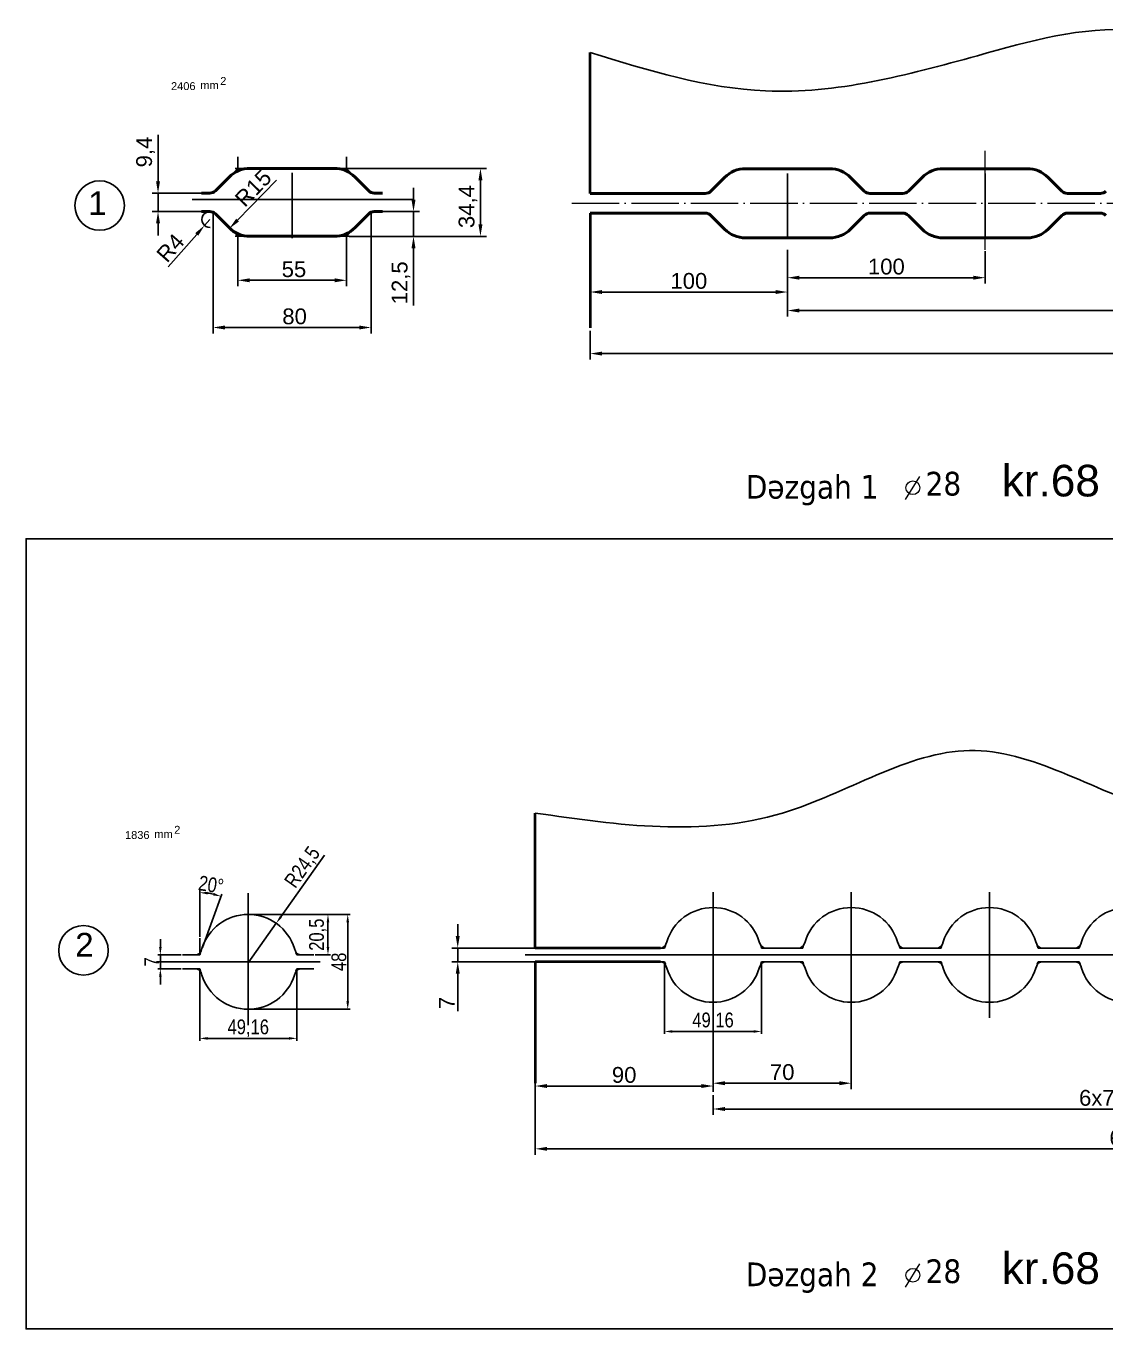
# Model space of a CAD drawing. Header units: millimetres. Extents: x 6647 to 33601, y -1887 to 8501.
# Drawn here: x 30924 to 31470, y 2377 to 3037 of the extents above; entities that cross this region are included whole.
import ezdxf

# ---------------------------------------------------------------- set-up
doc = ezdxf.new("R2010")
doc.units = ezdxf.units.MM
doc.linetypes.add('ACAD_ISO04W100', pattern=[30, 24, -3, 0, -3])
for name, color, linetype, lineweight in [('контурная', 7, 'Continuous', 50), ('осевые', 4, 'ACAD_ISO04W100', 25), ('размерные', 220, 'Continuous', 25), ('тонкая', 7, 'Continuous', 25), ('тонкий', 7, 'Continuous', 20)]:
    doc.layers.add(name, color=color, linetype=linetype, lineweight=lineweight)
doc.layers.add('осевая', color=4, linetype='Continuous')
doc.styles.add('s1v4', font='ARIAL.TTF', dxfattribs={"height": 4})
doc.styles.add('s3v2.5', font='ARIAL.TTF', dxfattribs={"width": 0.8, "height": 7.5})
doc.styles.add('s4v4', font='ARIAL.TTF', dxfattribs={"height": 16})
doc.styles.get("Standard").update_dxf_attribs({"font": 'ARIAL.TTF'})
doc.dimstyles.new('s2v4', dxfattribs={"dimtxt": 8, "dimasz": 6, "dimexe": 3, "dimexo": 0, "dimgap": 1.5, "dimtad": 1, "dimtxsty": 'Standard', "dimcen": 2.5, "dimadec": 0, "dimazin": 0, "dimtfac": 1, "dimtmove": 0, "dimatfit": 3, "dimfxl": 1, "dimarcsym": 0})
doc.dimstyles.new('s2v4$0', dxfattribs={"dimtxt": 8, "dimasz": 6, "dimexe": 3, "dimexo": 0, "dimgap": 1.5, "dimtad": 1, "dimtxsty": 'Standard', "dimcen": 2.5, "dimadec": 0, "dimazin": 0, "dimtfac": 1, "dimtmove": 0, "dimatfit": 3, "dimfxl": 1, "dimarcsym": 0})
doc.dimstyles.new('s3v2.5', dxfattribs={"dimtxt": 7.5, "dimasz": 4, "dimexe": 1.25, "dimexo": 0.625, "dimtad": 1, "dimtxsty": 's3v2.5', "dimcen": 1.5, "dimclrd": 6, "dimclre": 256, "dimclrt": 1, "dimadec": 0, "dimazin": 0, "dimtfac": 1, "dimtmove": 0, "dimatfit": 3, "dimfxl": 1, "dimlwd": -1, "dimlwe": -1, "dimarcsym": 0})

# ---------------------------------------------------------------- blocks, each defined once
blk = doc.blocks.new('*D295')
at = {"layer": 'Defpoints', "color": 0, "transparency": 16777216}
for p in [(31781.38, 2508.1), (31181.38, 2501.69), (31781.38, 2468.52)]:
    blk.add_point(p, dxfattribs=at)
at = {"layer": 'тонкий', "color": 0, "lineweight": -2, "transparency": 16777216}
for p, q in [((31781.38, 2508.1), (31781.38, 2465.52)), ((31181.38, 2501.69), (31181.38, 2465.52)), ((31187.38, 2468.52), (31775.38, 2468.52))]:
    blk.add_line(p, q, dxfattribs=at)
at = {"layer": 'тонкий', "color": 0, "transparency": 16777216}
for points in [[(31187.38, 2469.52), (31187.38, 2467.52), (31181.38, 2468.52)], [(31775.38, 2469.52), (31775.38, 2467.52), (31781.38, 2468.52)]]:
    blk.add_solid(points, dxfattribs=at)
at = {"layer": 'тонкий', "color": 0, "transparency": 16777216, "insert": (31481.38, 2474.1), "char_height": 8, "attachment_point": 5}
blk.add_mtext('600', dxfattribs=at)
blk = doc.blocks.new('*D296')
at = {"layer": 'Defpoints', "color": 0, "transparency": 16777216}
for p in [(31309.13, 2923.61), (31209.13, 2906.53), (31209.13, 2902.27)]:
    blk.add_point(p, dxfattribs=at)
at = {"layer": 'тонкий', "color": 0, "lineweight": -2, "transparency": 16777216}
for p, q in [((31309.13, 2923.61), (31309.13, 2899.27)), ((31209.13, 2906.53), (31209.13, 2899.27)), ((31303.13, 2902.27), (31215.13, 2902.27))]:
    blk.add_line(p, q, dxfattribs=at)
at = {"layer": 'тонкий', "color": 0, "transparency": 16777216}
for points in [[(31215.13, 2903.27), (31215.13, 2901.27), (31209.13, 2902.27)], [(31303.13, 2903.27), (31303.13, 2901.27), (31309.13, 2902.27)]]:
    blk.add_solid(points, dxfattribs=at)
at = {"layer": 'тонкий', "color": 0, "transparency": 16777216, "insert": (31259.13, 2907.85), "char_height": 8, "attachment_point": 5}
blk.add_mtext('100', dxfattribs=at)
blk = doc.blocks.new('*D286')
at = {"layer": 'Defpoints', "color": 0, "transparency": 16777216}
for p in [(31409.13, 2922.91), (31309.13, 2911.84), (31409.13, 2909.52)]:
    blk.add_point(p, dxfattribs=at)
at = {"layer": 'тонкий', "color": 0, "lineweight": -2, "transparency": 16777216}
for p, q in [((31409.13, 2922.91), (31409.13, 2906.52)), ((31309.13, 2911.84), (31309.13, 2906.52)), ((31315.13, 2909.52), (31403.13, 2909.52))]:
    blk.add_line(p, q, dxfattribs=at)
at = {"layer": 'тонкий', "color": 0, "transparency": 16777216}
for points in [[(31315.13, 2910.52), (31315.13, 2908.52), (31309.13, 2909.52)], [(31403.13, 2910.52), (31403.13, 2908.52), (31409.13, 2909.52)]]:
    blk.add_solid(points, dxfattribs=at)
at = {"layer": 'тонкий', "color": 0, "transparency": 16777216, "insert": (31359.13, 2915.11), "char_height": 8, "attachment_point": 5}
blk.add_mtext('100', dxfattribs=at)
blk = doc.blocks.new('*D287')
at = {"layer": 'Defpoints', "color": 0, "transparency": 16777216}
for p in [(31709.13, 2922.91), (31309.13, 2902.27), (31709.13, 2892.9)]:
    blk.add_point(p, dxfattribs=at)
at = {"layer": 'тонкий', "color": 0, "lineweight": -2, "transparency": 16777216}
for p, q in [((31709.13, 2922.91), (31709.13, 2889.9)), ((31309.13, 2902.27), (31309.13, 2889.9)), ((31315.13, 2892.9), (31703.13, 2892.9))]:
    blk.add_line(p, q, dxfattribs=at)
at = {"layer": 'тонкий', "color": 0, "transparency": 16777216}
for points in [[(31315.13, 2893.9), (31315.13, 2891.9), (31309.13, 2892.9)], [(31703.13, 2893.9), (31703.13, 2891.9), (31709.13, 2892.9)]]:
    blk.add_solid(points, dxfattribs=at)
at = {"layer": 'тонкий', "color": 0, "transparency": 16777216, "insert": (31509.13, 2898.48), "char_height": 8, "attachment_point": 5}
blk.add_mtext('4x100=400', dxfattribs=at)
blk = doc.blocks.new('*D297')
at = {"layer": 'Defpoints', "color": 0, "transparency": 16777216}
for p in [(31209.13, 2882.54), (31809.13, 2882.54), (31209.13, 2871.11)]:
    blk.add_point(p, dxfattribs=at)
at = {"layer": 'тонкий', "color": 0, "lineweight": -2, "transparency": 16777216}
for p, q in [((31209.13, 2882.54), (31209.13, 2868.11)), ((31809.13, 2882.54), (31809.13, 2868.11)), ((31803.13, 2871.11), (31215.13, 2871.11))]:
    blk.add_line(p, q, dxfattribs=at)
at = {"layer": 'тонкий', "color": 0, "transparency": 16777216}
for points in [[(31215.13, 2872.11), (31215.13, 2870.11), (31209.13, 2871.11)], [(31803.13, 2872.11), (31803.13, 2870.11), (31809.13, 2871.11)]]:
    blk.add_solid(points, dxfattribs=at)
at = {"layer": 'тонкий', "color": 0, "transparency": 16777216, "insert": (31509.13, 2876.7), "char_height": 8, "attachment_point": 5}
blk.add_mtext('600', dxfattribs=at)
blk = doc.blocks.new('*D324')
at = {"layer": 'Defpoints', "color": 0, "transparency": 16777216}
for p in [(31271.38, 2534.86), (31181.38, 2521.82), (31181.38, 2500.31)]:
    blk.add_point(p, dxfattribs=at)
at = {"layer": 'тонкий', "color": 0, "lineweight": -2, "transparency": 16777216}
for p, q in [((31271.38, 2534.86), (31271.38, 2497.31)), ((31181.38, 2521.82), (31181.38, 2497.31)), ((31265.38, 2500.31), (31187.38, 2500.31))]:
    blk.add_line(p, q, dxfattribs=at)
at = {"layer": 'тонкий', "color": 0, "transparency": 16777216}
for points in [[(31187.38, 2501.31), (31187.38, 2499.31), (31181.38, 2500.31)], [(31265.38, 2501.31), (31265.38, 2499.31), (31271.38, 2500.31)]]:
    blk.add_solid(points, dxfattribs=at)
at = {"layer": 'тонкий', "color": 0, "transparency": 16777216, "insert": (31226.38, 2505.89), "char_height": 8, "attachment_point": 5}
blk.add_mtext('90', dxfattribs=at)
blk = doc.blocks.new('*D292')
at = {"layer": 'Defpoints', "color": 0, "transparency": 16777216}
for p in [(31691.38, 2514.76), (31271.38, 2495.74), (31691.38, 2488.68)]:
    blk.add_point(p, dxfattribs=at)
at = {"layer": 'тонкий', "color": 0, "lineweight": -2, "transparency": 16777216}
for p, q in [((31691.38, 2514.76), (31691.38, 2485.68)), ((31271.38, 2495.74), (31271.38, 2485.68)), ((31277.38, 2488.68), (31685.38, 2488.68))]:
    blk.add_line(p, q, dxfattribs=at)
at = {"layer": 'тонкий', "color": 0, "transparency": 16777216}
for points in [[(31277.38, 2489.68), (31277.38, 2487.68), (31271.38, 2488.68)], [(31685.38, 2489.68), (31685.38, 2487.68), (31691.38, 2488.68)]]:
    blk.add_solid(points, dxfattribs=at)
at = {"layer": 'тонкий', "color": 0, "transparency": 16777216, "insert": (31481.38, 2494.27), "char_height": 8, "attachment_point": 5}
blk.add_mtext('6x70=420', dxfattribs=at)
blk = doc.blocks.new('*D314')
at = {"layer": 'Defpoints', "color": 0, "transparency": 16777216}
for p in [(31142.12, 2570.18), (31181.38, 2570.18), (31181.38, 2563.18)]:
    blk.add_point(p, dxfattribs=at)
at = {"layer": 'тонкий', "color": 0, "lineweight": -2, "transparency": 16777216}
for p, q in [((31142.12, 2576.18), (31142.12, 2582.18)), ((31181.38, 2570.18), (31139.12, 2570.18)), ((31142.12, 2570.18), (31142.12, 2563.18)), ((31181.38, 2563.18), (31139.12, 2563.18)), ((31142.12, 2557.18), (31142.12, 2538.28))]:
    blk.add_line(p, q, dxfattribs=at)
at = {"layer": 'тонкий', "color": 0, "transparency": 16777216}
for points in [[(31141.12, 2576.18), (31143.12, 2576.18), (31142.12, 2570.18)], [(31141.12, 2557.18), (31143.12, 2557.18), (31142.12, 2563.18)]]:
    blk.add_solid(points, dxfattribs=at)
at = {"layer": 'тонкий', "color": 0, "transparency": 16777216, "insert": (31136.62, 2542.37), "char_height": 8, "attachment_point": 5, "rotation": 90}
blk.add_mtext('7', dxfattribs=at)
blk = doc.blocks.new('*D290')
at = {"layer": 'Defpoints', "color": 0, "transparency": 16777216}
for p in [(31087.07, 2964.86), (31153.62, 2964.86), (31122.72, 2930.46)]:
    blk.add_point(p, dxfattribs=at)
at = {"layer": 'тонкий', "color": 0, "lineweight": -2, "transparency": 16777216}
for p, q in [((31087.07, 2964.86), (31156.62, 2964.86)), ((31153.62, 2936.46), (31153.62, 2958.86)), ((31122.72, 2930.46), (31156.62, 2930.46))]:
    blk.add_line(p, q, dxfattribs=at)
at = {"layer": 'тонкий', "color": 0, "transparency": 16777216}
for points in [[(31152.62, 2958.86), (31154.62, 2958.86), (31153.62, 2964.86)], [(31152.62, 2936.46), (31154.62, 2936.46), (31153.62, 2930.46)]]:
    blk.add_solid(points, dxfattribs=at)
at = {"layer": 'тонкий', "color": 0, "transparency": 16777216, "insert": (31147.31, 2945.52), "char_height": 8, "attachment_point": 5, "rotation": 90}
blk.add_mtext('34,4', dxfattribs=at)
blk = doc.blocks.new('*D315')
at = {"layer": 'Defpoints', "color": 0, "transparency": 16777216}
for p in [(30990.38, 2952.36), (31012.46, 2952.36), (31012.46, 2942.96)]:
    blk.add_point(p, dxfattribs=at)
at = {"layer": 'тонкий', "color": 0, "lineweight": -2, "transparency": 16777216}
for p, q in [((30990.38, 2958.36), (30990.38, 2981.9)), ((31012.46, 2952.36), (30987.38, 2952.36)), ((30990.38, 2942.96), (30990.38, 2952.36)), ((31012.46, 2942.96), (30987.38, 2942.96)), ((30990.38, 2936.96), (30990.38, 2930.96))]:
    blk.add_line(p, q, dxfattribs=at)
at = {"layer": 'тонкий', "color": 0, "transparency": 16777216}
for points in [[(30989.38, 2958.36), (30991.38, 2958.36), (30990.38, 2952.36)], [(30989.38, 2936.96), (30991.38, 2936.96), (30990.38, 2942.96)]]:
    blk.add_solid(points, dxfattribs=at)
at = {"layer": 'тонкий', "color": 0, "transparency": 16777216, "insert": (30984.07, 2973.13), "char_height": 8, "attachment_point": 5, "rotation": 90}
blk.add_mtext('9,4', dxfattribs=at)
blk = doc.blocks.new('*D316')
at = {"layer": 'Defpoints', "color": 0, "transparency": 16777216}
for p in [(31104, 2942.96), (31087.07, 2930.46), (31119.72, 2930.46)]:
    blk.add_point(p, dxfattribs=at)
at = {"layer": 'тонкий', "color": 0, "lineweight": -2, "transparency": 16777216}
for p, q in [((31119.72, 2948.96), (31119.72, 2954.96)), ((31104, 2942.96), (31122.72, 2942.96)), ((31119.72, 2942.96), (31119.72, 2930.46)), ((31087.07, 2930.46), (31122.72, 2930.46)), ((31119.72, 2924.46), (31119.72, 2895.38))]:
    blk.add_line(p, q, dxfattribs=at)
at = {"layer": 'тонкий', "color": 0, "transparency": 16777216}
for points in [[(31118.72, 2948.96), (31120.72, 2948.96), (31119.72, 2942.96)], [(31118.72, 2924.46), (31120.72, 2924.46), (31119.72, 2930.46)]]:
    blk.add_solid(points, dxfattribs=at)
at = {"layer": 'тонкий', "color": 0, "transparency": 16777216, "insert": (31113.42, 2906.92), "char_height": 8, "attachment_point": 5, "rotation": 90}
blk.add_mtext('12,5', dxfattribs=at)
blk = doc.blocks.new('*D317')
at = {"layer": 'Defpoints', "color": 0, "transparency": 16777216}
for p in [(31030.73, 2924.59), (31085.73, 2924.59), (31030.73, 2908.2)]:
    blk.add_point(p, dxfattribs=at)
at = {"layer": 'тонкий', "color": 0, "lineweight": -2, "transparency": 16777216}
for p, q in [((31030.73, 2924.59), (31030.73, 2905.2)), ((31085.73, 2924.59), (31085.73, 2905.2)), ((31079.73, 2908.2), (31036.73, 2908.2))]:
    blk.add_line(p, q, dxfattribs=at)
at = {"layer": 'тонкий', "color": 0, "transparency": 16777216}
for points in [[(31036.73, 2909.2), (31036.73, 2907.2), (31030.73, 2908.2)], [(31079.73, 2909.2), (31079.73, 2907.2), (31085.73, 2908.2)]]:
    blk.add_solid(points, dxfattribs=at)
at = {"layer": 'тонкий', "color": 0, "transparency": 16777216, "insert": (31059.2, 2913.77), "char_height": 8, "attachment_point": 5}
blk.add_mtext('55', dxfattribs=at)
blk = doc.blocks.new('*D318')
at = {"layer": 'Defpoints', "color": 0, "transparency": 16777216}
for p in [(31018.23, 2942.96), (31098.23, 2942.96), (31018.23, 2884.3)]:
    blk.add_point(p, dxfattribs=at)
at = {"layer": 'тонкий', "color": 0, "lineweight": -2, "transparency": 16777216}
for p, q in [((31018.23, 2942.96), (31018.23, 2881.3)), ((31098.23, 2942.96), (31098.23, 2881.3)), ((31092.23, 2884.3), (31024.23, 2884.3))]:
    blk.add_line(p, q, dxfattribs=at)
at = {"layer": 'тонкий', "color": 0, "transparency": 16777216}
for points in [[(31024.23, 2885.3), (31024.23, 2883.3), (31018.23, 2884.3)], [(31092.23, 2885.3), (31092.23, 2883.3), (31098.23, 2884.3)]]:
    blk.add_solid(points, dxfattribs=at)
at = {"layer": 'тонкий', "color": 0, "transparency": 16777216, "insert": (31059.52, 2889.89), "char_height": 8, "attachment_point": 5}
blk.add_mtext('80', dxfattribs=at)
blk = doc.blocks.new('*D291')
at = {"layer": 'Defpoints', "color": 0, "transparency": 16777216}
for p in [(31036.95, 2945.16), (31026.49, 2934.41)]:
    blk.add_point(p, dxfattribs=at)
at = {"layer": 'тонкий', "color": 0, "lineweight": -2, "transparency": 16777216}
blk.add_line((31050.31, 2958.92), (31030.67, 2938.71), dxfattribs=at)
at = {"layer": 'тонкий', "color": 0, "transparency": 16777216}
blk.add_solid([(31029.96, 2939.41), (31031.39, 2938.01), (31026.49, 2934.41)], dxfattribs=at)
at = {"layer": 'тонкий', "color": 0, "transparency": 16777216, "insert": (31038.58, 2954.86), "char_height": 8, "attachment_point": 5, "rotation": 45.812}
blk.add_mtext('R15', dxfattribs=at)
blk = doc.blocks.new('*D319')
at = {"layer": 'Defpoints', "color": 0, "transparency": 16777216}
for p in [(31013.93, 2935.96), (31016.58, 2938.96)]:
    blk.add_point(p, dxfattribs=at)
at = {"layer": 'тонкий', "color": 0, "lineweight": -2, "transparency": 16777216}
for p, q in [((31016.58, 2938.96), (31013.93, 2935.96)), ((30995.52, 2915.04), (31009.97, 2931.46))]:
    blk.add_line(p, q, dxfattribs=at)
blk.add_arc((31016.58, 2938.96), 4, 90, 271.61723, dxfattribs=at)
at = {"layer": 'тонкий', "color": 0, "transparency": 16777216}
blk.add_solid([(31009.22, 2932.12), (31010.72, 2930.8), (31013.93, 2935.96)], dxfattribs=at)
at = {"layer": 'тонкий', "color": 0, "transparency": 16777216, "insert": (30996.63, 2924.63), "char_height": 8, "attachment_point": 5, "rotation": 48.64539}
blk.add_mtext('R4', dxfattribs=at)
blk = doc.blocks.new('*D305')
at = {"layer": 'Defpoints', "color": 0, "transparency": 16777216}
for p in [(31246.79, 2563.18), (31295.96, 2563.18), (31246.79, 2527.93)]:
    blk.add_point(p, dxfattribs=at)
at = {"layer": 'тонкая', "transparency": 16777216}
for p, q in [((31246.79, 2562.56), (31246.79, 2526.68)), ((31295.96, 2562.56), (31295.96, 2526.68))]:
    blk.add_line(p, q, dxfattribs=at)
at = {"layer": 'тонкая', "color": 6, "transparency": 16777216}
blk.add_line((31291.96, 2527.93), (31250.79, 2527.93), dxfattribs=at)
for points in [[(31250.79, 2528.6), (31250.79, 2527.26), (31246.79, 2527.93)], [(31291.96, 2528.6), (31291.96, 2527.26), (31295.96, 2527.93)]]:
    blk.add_solid(points, dxfattribs=at)
at = {"layer": 'тонкая', "color": 1, "transparency": 16777216, "insert": (31271.38, 2533.06), "char_height": 7.5, "attachment_point": 5, "style": 's3v2.5'}
blk.add_mtext('49,16', dxfattribs=at)
blk = doc.blocks.new('*D306')
at = {"layer": 'Defpoints', "color": 0, "transparency": 16777216}
for p in [(31341.38, 2534.86), (31271.38, 2512.46), (31341.38, 2501.74)]:
    blk.add_point(p, dxfattribs=at)
at = {"layer": 'тонкий', "color": 0, "lineweight": -2, "transparency": 16777216}
for p, q in [((31341.38, 2534.86), (31341.38, 2498.74)), ((31271.38, 2512.46), (31271.38, 2498.74)), ((31277.38, 2501.74), (31335.38, 2501.74))]:
    blk.add_line(p, q, dxfattribs=at)
at = {"layer": 'тонкий', "color": 0, "transparency": 16777216}
for points in [[(31277.38, 2502.74), (31277.38, 2500.74), (31271.38, 2501.74)], [(31335.38, 2502.74), (31335.38, 2500.74), (31341.38, 2501.74)]]:
    blk.add_solid(points, dxfattribs=at)
at = {"layer": 'тонкий', "color": 0, "transparency": 16777216, "insert": (31306.38, 2507.32), "char_height": 8, "attachment_point": 5}
blk.add_mtext('70', dxfattribs=at)
blk = doc.blocks.new('*D353')
at = {"layer": 'Defpoints', "color": 0, "transparency": 16777216}
for p in [(31036.06, 2587.18), (31036.06, 2539.18), (31086.42, 2539.18)]:
    blk.add_point(p, dxfattribs=at)
at = {"layer": 'тонкая', "transparency": 16777216}
for p, q in [((31036.69, 2587.18), (31087.67, 2587.18)), ((31036.69, 2539.18), (31087.67, 2539.18))]:
    blk.add_line(p, q, dxfattribs=at)
at = {"layer": 'тонкая', "color": 6, "transparency": 16777216}
blk.add_line((31086.42, 2583.18), (31086.42, 2543.18), dxfattribs=at)
for points in [[(31085.75, 2583.18), (31087.09, 2583.18), (31086.42, 2587.18)], [(31085.75, 2543.18), (31087.09, 2543.18), (31086.42, 2539.18)]]:
    blk.add_solid(points, dxfattribs=at)
at = {"layer": 'тонкая', "color": 1, "transparency": 16777216, "insert": (31081.96, 2563.18), "char_height": 7.5, "attachment_point": 5, "rotation": 90, "style": 's3v2.5'}
blk.add_mtext('48', dxfattribs=at)
blk = doc.blocks.new('*D354')
at = {"layer": 'Defpoints', "color": 0, "transparency": 16777216}
for p in [(31011.48, 2559.68), (31060.64, 2559.68), (31011.48, 2524.43)]:
    blk.add_point(p, dxfattribs=at)
at = {"layer": 'тонкая', "transparency": 16777216}
for p, q in [((31011.48, 2559.06), (31011.48, 2523.18)), ((31060.64, 2559.06), (31060.64, 2523.18))]:
    blk.add_line(p, q, dxfattribs=at)
at = {"layer": 'тонкая', "color": 6, "transparency": 16777216}
blk.add_line((31056.64, 2524.43), (31015.48, 2524.43), dxfattribs=at)
for points in [[(31015.48, 2525.1), (31015.48, 2523.76), (31011.48, 2524.43)], [(31056.64, 2525.1), (31056.64, 2523.76), (31060.64, 2524.43)]]:
    blk.add_solid(points, dxfattribs=at)
at = {"layer": 'тонкая', "color": 1, "transparency": 16777216, "insert": (31036.06, 2529.56), "char_height": 7.5, "attachment_point": 5, "style": 's3v2.5'}
blk.add_mtext('49,16', dxfattribs=at)
blk = doc.blocks.new('*D355')
at = {"layer": 'Defpoints', "color": 0, "transparency": 16777216}
for p in [(30991.55, 2566.68), (31002.78, 2566.68), (31002.78, 2559.68)]:
    blk.add_point(p, dxfattribs=at)
at = {"layer": 'тонкая', "color": 6, "transparency": 16777216}
for p, q in [((30991.55, 2570.68), (30991.55, 2574.68)), ((30991.55, 2559.68), (30991.55, 2566.68)), ((30991.55, 2555.68), (30991.55, 2551.68))]:
    blk.add_line(p, q, dxfattribs=at)
at = {"layer": 'тонкая', "transparency": 16777216}
for p, q in [((31002.15, 2566.68), (30990.3, 2566.68)), ((31002.15, 2559.68), (30990.3, 2559.68))]:
    blk.add_line(p, q, dxfattribs=at)
at = {"layer": 'тонкая', "color": 6, "transparency": 16777216}
for points in [[(30990.89, 2570.68), (30992.22, 2570.68), (30991.55, 2566.68)], [(30990.89, 2555.68), (30992.22, 2555.68), (30991.55, 2559.68)]]:
    blk.add_solid(points, dxfattribs=at)
at = {"layer": 'тонкая', "color": 1, "transparency": 16777216, "insert": (30987.18, 2563.18), "char_height": 7.5, "attachment_point": 5, "rotation": 90, "style": 's3v2.5'}
blk.add_mtext('7', dxfattribs=at)
blk = doc.blocks.new('*D356')
at = {"layer": 'Defpoints', "color": 0, "transparency": 16777216}
for p in [(31050.22, 2582.68), (31036.06, 2562.68)]:
    blk.add_point(p, dxfattribs=at)
at = {"layer": 'тонкая', "color": 6, "transparency": 16777216}
for p, q in [((31074.59, 2617.1), (31052.53, 2585.94)), ((31036.06, 2562.68), (31050.22, 2582.68))]:
    blk.add_line(p, q, dxfattribs=at)
blk.add_solid([(31051.98, 2586.33), (31053.07, 2585.56), (31050.22, 2582.68)], dxfattribs=at)
at = {"layer": 'тонкая', "color": 1, "transparency": 16777216, "insert": (31063.86, 2610.83), "char_height": 7.5, "attachment_point": 5, "rotation": 54.70564, "style": 's3v2.5'}
blk.add_mtext('R24,5', dxfattribs=at)
blk = doc.blocks.new('*D357')
at = {"layer": 'Defpoints', "color": 0, "transparency": 16777216}
for p in [(31069.34, 2587.18), (31076.42, 2587.18), (31069.34, 2566.68)]:
    blk.add_point(p, dxfattribs=at)
at = {"layer": 'тонкая', "transparency": 16777216}
for p, q in [((31069.97, 2587.18), (31077.67, 2587.18)), ((31069.97, 2566.68), (31077.67, 2566.68))]:
    blk.add_line(p, q, dxfattribs=at)
at = {"layer": 'тонкая', "color": 6, "transparency": 16777216}
blk.add_line((31076.42, 2570.68), (31076.42, 2583.18), dxfattribs=at)
for points in [[(31075.75, 2583.18), (31077.09, 2583.18), (31076.42, 2587.18)], [(31075.75, 2570.68), (31077.09, 2570.68), (31076.42, 2566.68)]]:
    blk.add_solid(points, dxfattribs=at)
at = {"layer": 'тонкая', "color": 1, "transparency": 16777216, "insert": (31071.29, 2576.93), "char_height": 7.5, "attachment_point": 5, "rotation": 90, "style": 's3v2.5'}
blk.add_mtext('20,5', dxfattribs=at)
blk = doc.blocks.new('*D358')
at = {"layer": 'Defpoints', "color": 0, "transparency": 16777216}
for p in [(31018.75, 2597.37), (31011.48, 2575.21), (31011.48, 2566.68), (31012.2, 2568.65), (31012.64, 2569.87)]:
    blk.add_point(p, dxfattribs=at)
at = {"layer": 'тонкая', "transparency": 16777216}
for p, q in [((31011.48, 2575.84), (31011.48, 2599.47)), ((31012.85, 2570.45), (31022.69, 2597.49))]:
    blk.add_line(p, q, dxfattribs=at)
at = {"layer": 'тонкая', "color": 6, "transparency": 16777216}
blk.add_arc((31011.48, 2566.68), 31.54, 77.27234, 82.72766, dxfattribs=at)
for points in [[(31015.43, 2597.3), (31015.51, 2598.63), (31011.48, 2598.22)], [(31018.62, 2598.08), (31018.24, 2596.8), (31022.27, 2596.31)]]:
    blk.add_solid(points, dxfattribs=at)
at = {"layer": 'тонкая', "color": 1, "transparency": 16777216, "insert": (31017.23, 2602.21), "char_height": 7.5, "attachment_point": 5, "rotation": 350.80404, "style": 's3v2.5'}
blk.add_mtext('20°', dxfattribs=at)

msp = doc.modelspace()

# ---------------------------------------------------------------- linework, layer by layer
at = {"lineweight": 40}
for p, q in [((31209.1264, 2952.1916), (31209.1264, 3023.4847)), ((31209.1264, 2942.1916), (31209.1264, 2884.1785)), ((31181.3793, 2570.1802), (31181.3793, 2638.5073)), ((31244.6927, 2570.1802), (31181.3793, 2570.1802)), ((31181.3793, 2563.1802), (31181.3793, 2501.6914)), ((31244.6927, 2563.1802), (31181.3793, 2563.1802))]:
    msp.add_line(p, q, dxfattribs=at)
at = {"color": 2}
msp.add_lwpolyline([(30923.5623, 2377.3361), (30923.5623, 2777.3361), (31957.8285, 2777.3361), (31957.8285, 2377.3361), (30923.5623, 2377.3361), (30923.5623, 2777.3361)], dxfattribs=at)
at = {"layer": 'контурная'}
for p, q in [((31058.2328, 2964.8648), (31036.946, 2964.8648)), ((31058.2328, 2964.8648), (31079.5196, 2964.8648)), ((31309.1264, 2964.6916), (31287.8396, 2964.6916)), ((31309.1264, 2964.6916), (31330.4132, 2964.6916)), ((31409.1264, 2964.6916), (31387.8396, 2964.6916)), ((31409.1264, 2964.6916), (31430.4132, 2964.6916)), ((31026.3394, 2960.4714), (31019.4043, 2953.5364)), ((31090.1262, 2960.4714), (31097.0612, 2953.5364)), ((31277.233, 2960.2982), (31270.298, 2953.3632)), ((31341.0198, 2960.2982), (31347.9549, 2953.3632)), ((31377.233, 2960.2982), (31370.298, 2953.3632)), ((31441.0198, 2960.2982), (31447.9549, 2953.3632)), ((31016.5759, 2952.3648), (31012.463, 2952.3648)), ((31099.8896, 2952.3648), (31104.0025, 2952.3648)), ((31267.4696, 2952.1916), (31209.1264, 2952.1916)), ((31267.4696, 2952.1916), (31263.3567, 2952.1916)), ((31350.7833, 2952.1916), (31367.4696, 2952.1916)), ((31450.7833, 2952.1916), (31467.4696, 2952.1916)), ((31016.5759, 2942.9648), (31012.463, 2942.9648)), ((31026.3394, 2934.8582), (31019.4043, 2941.7932)), ((31090.1262, 2934.8582), (31097.0612, 2941.7932)), ((31099.8896, 2942.9648), (31104.0025, 2942.9648)), ((31267.4696, 2942.1916), (31209.1264, 2942.1916)), ((31267.4696, 2942.1916), (31263.3567, 2942.1916)), ((31350.7833, 2942.1916), (31367.4696, 2942.1916)), ((31450.7833, 2942.1916), (31467.4696, 2942.1916)), ((31277.233, 2934.085), (31270.298, 2941.02)), ((31341.0198, 2934.085), (31347.9549, 2941.02)), ((31377.233, 2934.085), (31370.298, 2941.02)), ((31441.0198, 2934.085), (31447.9549, 2941.02)), ((31058.2328, 2930.4648), (31036.946, 2930.4648)), ((31058.2328, 2930.4648), (31079.5196, 2930.4648)), ((31309.1264, 2929.6916), (31287.8396, 2929.6916)), ((31309.1264, 2929.6916), (31330.4132, 2929.6916)), ((31409.1264, 2929.6916), (31387.8396, 2929.6916)), ((31409.1264, 2929.6916), (31430.4132, 2929.6916))]:
    msp.add_line(p, q, dxfattribs=at)
for centre, radius, start, end in [((31036.946, 2949.8648), 15, 90, 135), ((31079.5196, 2949.8648), 15, 45, 90), ((31287.8396, 2949.6916), 15, 90, 135), ((31330.4132, 2949.6916), 15, 45, 90), ((31387.8396, 2949.6916), 15, 90, 135), ((31430.4132, 2949.6916), 15, 45, 90), ((31016.5759, 2956.3648), 4, 270, 315), ((31099.8896, 2956.3648), 4, 225, 270), ((31267.4696, 2956.1916), 4, 270, 315), ((31350.7833, 2956.1916), 4, 225, 270), ((31367.4696, 2956.1916), 4, 270, 315), ((31450.7833, 2956.1916), 4, 225, 270), ((31467.4696, 2956.1916), 4, 270, 315), ((31016.5759, 2938.9648), 4, 45, 90), ((31099.8896, 2938.9648), 4, 90, 135), ((31267.4696, 2938.1916), 4, 45, 90), ((31350.7833, 2938.1916), 4, 90, 135), ((31367.4696, 2938.1916), 4, 45, 90), ((31450.7833, 2938.1916), 4, 90, 135), ((31467.4696, 2938.1916), 4, 45, 90), ((31036.946, 2945.4648), 15, 225, 270), ((31079.5196, 2945.4648), 15, 270, 315), ((31287.8396, 2944.6916), 15, 225, 270), ((31330.4132, 2944.6916), 15, 270, 315), ((31387.8396, 2944.6916), 15, 225, 270), ((31430.4132, 2944.6916), 15, 270, 315)]:
    msp.add_arc(centre, radius, start, end, dxfattribs=at)
at = {"layer": 'осевая'}
for p, q in [((31058.2328, 2962.6648), (31058.2328, 2929.558)), ((31309.1264, 2962.1916), (31309.1264, 2929.0848)), ((31409.1264, 2962.1916), (31409.1264, 2929.0848)), ((31007.7196, 2949.1648), (31119.6876, 2949.1648)), ((31036.0615, 2531.1136), (31036.0615, 2598.0206)), ((31271.3793, 2598.5), (31271.3793, 2534.8604)), ((31341.3793, 2598.5), (31341.3793, 2534.8604)), ((31411.3793, 2598.5), (31411.3793, 2534.8604)), ((31176.2682, 2566.6802), (31418.3793, 2566.6802)), ((31229.3382, 2566.6802), (31319.7191, 2566.6802)), ((31245.582, 2566.6802), (31328.3842, 2566.6802)), ((31418.3793, 2566.6802), (31786.3106, 2566.6802)), ((30989.6181, 2563.1802), (31072.4203, 2563.1802))]:
    msp.add_line(p, q, dxfattribs=at)
at = {"layer": 'осевые', "lineweight": 15}
for p, q in [((31409.1264, 2923.6101), (31409.1264, 2973.8244)), ((31199.9281, 2947.1916), (31817.4211, 2947.1916))]:
    msp.add_line(p, q, dxfattribs=at)
at = {"layer": 'размерные'}
msp.add_line((31011.4795, 2566.6802), (31011.4795, 2575.2126), dxfattribs=at)
for points in [[(31209.1264, 3023.4847), (31297.9547, 3004.0598), (31405.2073, 3021.9162), (31484.6537, 3034.8125), (31590.9132, 3012.988), (31660.4288, 3028.8604), (31771.6537, 3028.8604), (31809.1264, 3018.7424), (31809.3908, 3017.9481)], [(31181.3793, 2638.5073), (31306.5473, 2638.5073), (31401.262, 2670.18), (31495.9768, 2639.8322), (31587.1173, 2639.8322), (31649.6648, 2666.6097), (31733.6571, 2645.1877), (31781.3793, 2626.6055)]]:
    msp.add_spline(points, degree=3, dxfattribs=at)
at = {"layer": 'тонкая'}
for p, q in [((31030.7328, 2964.8648), (31030.7328, 2970.7377)), ((31085.7328, 2964.8648), (31085.7328, 2970.7377)), ((31030.7328, 2964.8648), (31028.1749, 2962.307)), ((31035.7033, 2964.8648), (31029.3941, 2964.8648)), ((31080.7622, 2964.8648), (31087.0714, 2964.8648)), ((31085.7328, 2964.8648), (31088.2906, 2962.307)), ((31016.5759, 2952.3648), (31018.2328, 2952.3648)), ((31019.1883, 2953.3204), (31018.2328, 2952.3648)), ((31097.2772, 2953.3204), (31098.2328, 2952.3648)), ((31099.8896, 2952.3648), (31098.2328, 2952.3648)), ((31267.4696, 2952.1916), (31269.1264, 2952.1916)), ((31270.082, 2953.1472), (31269.1264, 2952.1916)), ((31348.1708, 2953.1472), (31349.1264, 2952.1916)), ((31350.7833, 2952.1916), (31349.1264, 2952.1916)), ((31367.4696, 2952.1916), (31369.1264, 2952.1916)), ((31370.082, 2953.1472), (31369.1264, 2952.1916)), ((31448.1708, 2953.1472), (31449.1264, 2952.1916)), ((31450.7833, 2952.1916), (31449.1264, 2952.1916)), ((31467.4696, 2952.1916), (31469.1264, 2952.1916)), ((31470.082, 2953.1472), (31469.1264, 2952.1916)), ((31016.5759, 2942.9648), (31018.2328, 2942.9648)), ((31019.1883, 2942.0092), (31018.2328, 2942.9648)), ((31097.2772, 2942.0092), (31098.2328, 2942.9648)), ((31099.8896, 2942.9648), (31098.2328, 2942.9648)), ((31267.4696, 2942.1916), (31269.1264, 2942.1916)), ((31270.082, 2941.236), (31269.1264, 2942.1916)), ((31348.1708, 2941.236), (31349.1264, 2942.1916)), ((31350.7833, 2942.1916), (31349.1264, 2942.1916)), ((31367.4696, 2942.1916), (31369.1264, 2942.1916)), ((31370.082, 2941.236), (31369.1264, 2942.1916)), ((31448.1708, 2941.236), (31449.1264, 2942.1916)), ((31450.7833, 2942.1916), (31449.1264, 2942.1916)), ((31467.4696, 2942.1916), (31469.1264, 2942.1916)), ((31470.082, 2941.236), (31469.1264, 2942.1916)), ((31030.7328, 2930.4648), (31028.1749, 2933.0227)), ((31035.7033, 2930.4648), (31029.3941, 2930.4648)), ((31030.7328, 2930.4648), (31030.7328, 2924.5919)), ((31080.7622, 2930.4648), (31087.0714, 2930.4648)), ((31085.7328, 2930.4648), (31088.2906, 2933.0227)), ((31085.7328, 2930.4648), (31085.7328, 2924.5919)), ((31247.5118, 2572.1542), (31247.9527, 2573.3656)), ((31295.2389, 2572.1542), (31294.798, 2573.3656)), ((31317.5118, 2572.1542), (31317.9527, 2573.3656)), ((31365.2389, 2572.1542), (31364.798, 2573.3656)), ((31387.5118, 2572.1542), (31387.9527, 2573.3656)), ((31435.2389, 2572.1542), (31434.798, 2573.3656)), ((31457.5118, 2572.1542), (31457.9527, 2573.3656)), ((31002.7798, 2566.6802), (31009.3788, 2566.6802)), ((31009.3788, 2566.6802), (31011.4795, 2566.6802)), ((31011.4795, 2566.6802), (31011.9118, 2567.8679)), ((31012.1979, 2568.6542), (31012.6389, 2569.8656)), ((31059.9251, 2568.6542), (31059.4841, 2569.8656)), ((31060.6435, 2566.6802), (31060.2112, 2567.8679)), ((31062.7441, 2566.6802), (31060.6435, 2566.6802)), ((31069.3432, 2566.6802), (31062.7441, 2566.6802)), ((31238.0937, 2570.1802), (31244.6927, 2570.1802)), ((31244.6927, 2570.1802), (31246.7933, 2570.1802)), ((31246.7933, 2570.1802), (31247.2256, 2571.3679)), ((31295.9574, 2570.1802), (31295.5251, 2571.3679)), ((31298.058, 2570.1802), (31295.9574, 2570.1802)), ((31314.6927, 2570.1802), (31298.058, 2570.1802)), ((31308.0937, 2570.1802), (31314.6927, 2570.1802)), ((31314.6927, 2570.1802), (31316.7933, 2570.1802)), ((31316.7933, 2570.1802), (31317.2256, 2571.3679)), ((31365.9574, 2570.1802), (31365.5251, 2571.3679)), ((31368.058, 2570.1802), (31365.9574, 2570.1802)), ((31384.6927, 2570.1802), (31368.058, 2570.1802)), ((31384.6927, 2570.1802), (31386.7933, 2570.1802)), ((31386.7933, 2570.1802), (31387.2256, 2571.3679)), ((31435.9574, 2570.1802), (31435.5251, 2571.3679)), ((31438.058, 2570.1802), (31435.9574, 2570.1802)), ((31454.6927, 2570.1802), (31438.058, 2570.1802)), ((31454.6927, 2570.1802), (31456.7933, 2570.1802)), ((31456.7933, 2570.1802), (31457.2256, 2571.3679)), ((31002.7798, 2559.6802), (31009.3788, 2559.6802)), ((31009.3788, 2559.6802), (31011.4795, 2559.6802)), ((31011.4795, 2559.6802), (31011.9118, 2558.4925)), ((31060.6435, 2559.6802), (31060.2112, 2558.4925)), ((31062.7441, 2559.6802), (31060.6435, 2559.6802)), ((31069.3432, 2559.6802), (31062.7441, 2559.6802)), ((31238.0937, 2563.1802), (31244.6927, 2563.1802)), ((31244.6927, 2563.1802), (31246.7933, 2563.1802)), ((31246.7933, 2563.1802), (31247.2256, 2561.9925)), ((31247.5118, 2561.2063), (31247.9527, 2559.9948)), ((31295.2389, 2561.2063), (31294.798, 2559.9948)), ((31295.9574, 2563.1802), (31295.5251, 2561.9925)), ((31298.058, 2563.1802), (31295.9574, 2563.1802)), ((31314.6927, 2563.1802), (31298.058, 2563.1802)), ((31308.0937, 2563.1802), (31314.6927, 2563.1802)), ((31314.6927, 2563.1802), (31316.7933, 2563.1802)), ((31316.7933, 2563.1802), (31317.2256, 2561.9925)), ((31317.5118, 2561.2063), (31317.9527, 2559.9948)), ((31365.2389, 2561.2063), (31364.798, 2559.9948)), ((31365.9574, 2563.1802), (31365.5251, 2561.9925)), ((31368.058, 2563.1802), (31365.9574, 2563.1802)), ((31384.6927, 2563.1802), (31368.058, 2563.1802)), ((31384.6927, 2563.1802), (31386.7933, 2563.1802)), ((31386.7933, 2563.1802), (31387.2256, 2561.9925)), ((31387.5118, 2561.2063), (31387.9527, 2559.9948)), ((31435.2389, 2561.2063), (31434.798, 2559.9948)), ((31435.9574, 2563.1802), (31435.5251, 2561.9925)), ((31438.058, 2563.1802), (31435.9574, 2563.1802)), ((31454.6927, 2563.1802), (31438.058, 2563.1802)), ((31454.6927, 2563.1802), (31456.7933, 2563.1802)), ((31456.7933, 2563.1802), (31457.2256, 2561.9925)), ((31457.5118, 2561.2063), (31457.9527, 2559.9948)), ((31012.1979, 2557.7063), (31012.6389, 2556.4948)), ((31059.9251, 2557.7063), (31059.4841, 2556.4948))]:
    msp.add_line(p, q, dxfattribs=at)
for centre in [(30960.8344, 2946.0516), (30952.6125, 2568.9814)]:
    msp.add_circle(centre, 12.5323, dxfattribs=at)
for centre, radius, start, end in [((31036.0615, 2562.6802), 24.5, 17.0545261, 162.9454739), ((31271.3754, 2566.1802), 24.5, 17.0545261, 162.9454739), ((31341.3754, 2566.1802), 24.5, 17.0545261, 162.9454739), ((31411.3754, 2566.1802), 24.5, 17.0545261, 162.9454739), ((31481.3754, 2566.1802), 24.5, 17.0545261, 162.9454739), ((31009.3788, 2569.6802), 3, 270, 340), ((31062.7441, 2569.6802), 3, 200, 270), ((31244.6927, 2573.1802), 3, 270, 340), ((31298.058, 2573.1802), 3, 200, 270), ((31314.6927, 2573.1802), 3, 270, 340), ((31368.058, 2573.1802), 3, 200, 270), ((31384.6927, 2573.1802), 3, 270, 340), ((31438.058, 2573.1802), 3, 200, 270), ((31454.6927, 2573.1802), 3, 270, 340), ((31009.3788, 2556.6802), 3, 20, 90), ((31062.7441, 2556.6802), 3, 90, 160), ((31244.6927, 2560.1802), 3, 20, 90), ((31271.3754, 2567.1802), 24.5, 197.0545261, 342.9454739), ((31298.058, 2560.1802), 3, 90, 160), ((31314.6927, 2560.1802), 3, 20, 90), ((31341.3754, 2567.1802), 24.5, 197.0545261, 342.9454739), ((31368.058, 2560.1802), 3, 90, 160), ((31384.6927, 2560.1802), 3, 20, 90), ((31411.3754, 2567.1802), 24.5, 197.0545261, 342.9454739), ((31438.058, 2560.1802), 3, 90, 160), ((31454.6927, 2560.1802), 3, 20, 90), ((31481.3754, 2567.1802), 24.5, 197.0545261, 342.9454739), ((31036.0615, 2563.6802), 24.5, 197.0545261, 342.9454739)]:
    msp.add_arc(centre, radius, start, end, dxfattribs=at)
at = {"layer": 'тонкий'}
for p, q in [((31368.8145, 2797.1696), (31376.0963, 2808.9368)), ((31368.8145, 2398.4892), (31376.0963, 2410.2565))]:
    msp.add_line(p, q, dxfattribs=at)
for centre in [(31372.5378, 2803.1864), (31372.5378, 2404.506)]:
    msp.add_circle(centre, 3.4722, dxfattribs=at)

# ---------------------------------------------------------------- texts
at = {"layer": 'размерные', "style": 's4v4'}
for p in [(31417.5541, 2798.7924), (31417.5541, 2400.112)]:
    msp.add_text('kr.68', height=16, dxfattribs=at).set_placement(p)
at = {"layer": 'тонкая', "style": 's1v4'}
for s, p in [('2406', (30996.9463, 3004.5018)), ('mm', (31011.793, 3004.9752)), ('2', (31021.863, 3007.1198)), ('2', (30998.5715, 2628.0175)), ('1836', (30973.6547, 2625.3995)), ('mm', (30988.5015, 2625.8729))]:
    msp.add_text(s, height=4, dxfattribs=at).set_placement(p)
at = {"layer": 'тонкий', "style": 's1v4'}
for s, p in [('1', (30955.0728, 2941.2593)), ('2', (30948.4495, 2565.8309))]:
    msp.add_text(s, height=12, dxfattribs=at).set_placement(p)
at = {"layer": 'тонкий', "char_height": 12, "attachment_point": 1, "style": 's1v4'}
for s, insert in [('{\\fTahoma|b0|i0|c238|p32;Dəzgah \\fTahoma|b0|i0|c162|p32;1}', (31287.9594, 2809.6561)), ('{\\fTahoma|b0|i0|c238|p32;Dəzgah \\fTahoma|b0|i0|c0|p32;2}', (31287.9594, 2410.9757))]:
    msp.add_mtext(s, dxfattribs=dict(at, insert=insert))
at = {"layer": 'тонкий', "char_height": 12, "width": 33.292, "attachment_point": 1, "style": 's1v4'}
for insert in [(31379.0043, 2811.2409), (31379.0043, 2412.5606)]:
    msp.add_mtext('{\\fTahoma|b0|i0|c0|p32;28\\fTxt|b0|i0|c238|p2; }', dxfattribs=dict(at, insert=insert))

# ---------------------------------------------------------------- dimensions: what is measured, and where the dimension line sits
at = {"layer": 'тонкая'}
dim = msp.add_radius_dim(center=(31036.0615, 2562.6802), mpoint=(31050.217, 2582.677), dimstyle='s3v2.5', dxfattribs=at)
dim.commit()
dim.dimension.update_dxf_attribs({"geometry": '*D356', "text_midpoint": (31068.0505, 2607.8694), "dimtype": 164})
dim = msp.add_angular_dim_2l(base=(31018.7521, 2597.3657), line1=((31011.4795, 2566.6802), (31011.4795, 2575.2126)), line2=((31012.1979, 2568.6542), (31012.6389, 2569.8656)), dimstyle='s3v2.5', dxfattribs=at)
dim.commit()
dim.dimension.update_dxf_attribs({"geometry": '*D358', "text_midpoint": (31016.5192, 2597.8105), "dimtype": 162})
for base, p1, p2, picture, middle in [((31086.4191, 2539.1802), (31036.0615, 2587.1802), (31036.0615, 2539.1802), '*D353', (31081.9648, 2563.1802)), ((31076.4192, 2587.1802), (31069.3432, 2566.6802), (31069.3432, 2587.1802), '*D357', (31071.2871, 2576.9302)), ((30991.552, 2566.6802), (31002.7798, 2559.6802), (31002.7798, 2566.6802), '*D355', (30987.177, 2563.1802))]:
    dim = msp.add_linear_dim(base=base, p1=p1, p2=p2, angle=90, dimstyle='s3v2.5', dxfattribs=at)
    dim.commit()
    dim.dimension.update_dxf_attribs({"geometry": picture, "text_midpoint": middle})
for base, p1, p2, picture, middle in [((31011.4795, 2524.4294), (31060.6435, 2559.6802), (31011.4795, 2559.6802), '*D354', (31036.0615, 2529.5615)), ((31246.7933, 2527.9294), (31295.9574, 2563.1802), (31246.7933, 2563.1802), '*D305', (31271.3754, 2533.0615))]:
    dim = msp.add_linear_dim(base=base, p1=p1, p2=p2, dimstyle='s3v2.5', dxfattribs=at)
    dim.commit()
    dim.dimension.update_dxf_attribs({"geometry": picture, "text_midpoint": middle})
at = {"layer": 'тонкий'}
for base, p1, p2, dimstyle, picture, middle in [((30990.379, 2952.3648), (31012.463, 2942.9648), (31012.463, 2952.3648), 's2v4', '*D315', (30984.0714, 2973.1308)), ((31119.7247, 2930.4648), (31104.0025, 2942.9648), (31087.0714, 2930.4648), 's2v4$0', '*D316', (31113.4171, 2906.9212))]:
    dim = msp.add_linear_dim(base=base, p1=p1, p2=p2, angle=90, dimstyle=dimstyle, override={"dimdec": 1}, dxfattribs=at)
    dim.commit()
    dim.dimension.update_dxf_attribs({"geometry": picture, "text_midpoint": middle})
dim = msp.add_radius_dim(center=(31036.946, 2945.1648), mpoint=(31026.4907, 2934.409), dimstyle='s2v4', override={"dimdec": 1}, dxfattribs=at)
dim.commit()
dim.dimension.update_dxf_attribs({"geometry": '*D291', "text_midpoint": (31042.5834, 2950.9644), "dimtype": 164})
dim = msp.add_linear_dim(base=(31153.6188, 2964.8648), p1=(31122.7247, 2930.4648), p2=(31087.0714, 2964.8648), angle=90, dimstyle='s2v4', override={"dimdec": 1}, dxfattribs=at)
dim.commit()
dim.dimension.update_dxf_attribs({"geometry": '*D290', "text_midpoint": (31153.6188, 2945.5163), "dimtype": 160})
dim = msp.add_radius_dim(center=(31016.5759, 2938.9648), mpoint=(31013.933, 2935.9623), dimstyle='s2v4', override={"dimdec": 1}, dxfattribs=at)
dim.commit()
dim.dimension.update_dxf_attribs({"geometry": '*D319', "text_midpoint": (30996.6339, 2924.6332)})
for base, p1, p2, picture, middle in [((31018.2328, 2884.3048), (31098.2328, 2942.9648), (31018.2328, 2942.9648), '*D318', (31059.5154, 2884.3048)), ((31030.7328, 2908.2043), (31085.7328, 2924.5919), (31030.7328, 2924.5919), '*D317', (31059.2007, 2908.2043))]:
    dim = msp.add_linear_dim(base=base, p1=p1, p2=p2, dimstyle='s2v4$0', override={"dimdec": 1}, dxfattribs=at)
    dim.commit()
    dim.dimension.update_dxf_attribs({"geometry": picture, "text_midpoint": middle, "dimtype": 160})
for base, p1, p2, dimstyle, picture, middle in [((31209.1264, 2902.266), (31309.1264, 2923.6101), (31209.1264, 2906.5336), 's2v4', '*D296', (31259.1264, 2907.8505)), ((31409.1264, 2909.5205), (31309.1264, 2911.838), (31409.1264, 2922.9101), 's2v4', '*D286', (31359.1264, 2915.1051)), ((31209.1264, 2871.1114), (31809.1264, 2882.5352), (31209.1264, 2882.5352), 's2v4', '*D297', (31509.1264, 2876.696)), ((31181.3793, 2500.307), (31271.3793, 2534.8604), (31181.3793, 2521.8193), 's2v4', '*D324', (31226.3793, 2505.8916)), ((31341.3793, 2501.7391), (31271.3793, 2512.4612), (31341.3793, 2534.8604), 's2v4$0', '*D306', (31306.3793, 2507.3237)), ((31781.3793, 2468.5193), (31181.3793, 2501.6914), (31781.3793, 2508.1036), 's2v4', '*D295', (31481.3793, 2474.1039))]:
    dim = msp.add_linear_dim(base=base, p1=p1, p2=p2, dimstyle=dimstyle, dxfattribs=at)
    dim.commit()
    dim.dimension.update_dxf_attribs({"geometry": picture, "text_midpoint": middle})
for base, p1, p2, text, picture, middle in [((31709.1264, 2892.8992), (31309.1264, 2902.266), (31709.1264, 2922.9101), '4x100=<>', '*D287', (31509.1264, 2898.4837)), ((31691.3793, 2488.6844), (31271.3793, 2495.7391), (31691.3793, 2514.7649), '6x70=<>', '*D292', (31481.3793, 2494.269))]:
    dim = msp.add_linear_dim(base=base, p1=p1, p2=p2, text=text, dimstyle='s2v4', dxfattribs=at)
    dim.commit()
    dim.dimension.update_dxf_attribs({"geometry": picture, "text_midpoint": middle})
dim = msp.add_linear_dim(base=(31142.119, 2570.1802), p1=(31181.3793, 2563.1802), p2=(31181.3793, 2570.1802), angle=90, text='7', dimstyle='s2v4', dxfattribs=at)
dim.commit()
dim.dimension.update_dxf_attribs({"geometry": '*D314', "text_midpoint": (31142.119, 2542.3706), "dimtype": 160})

doc.saveas('drawing.dxf')
